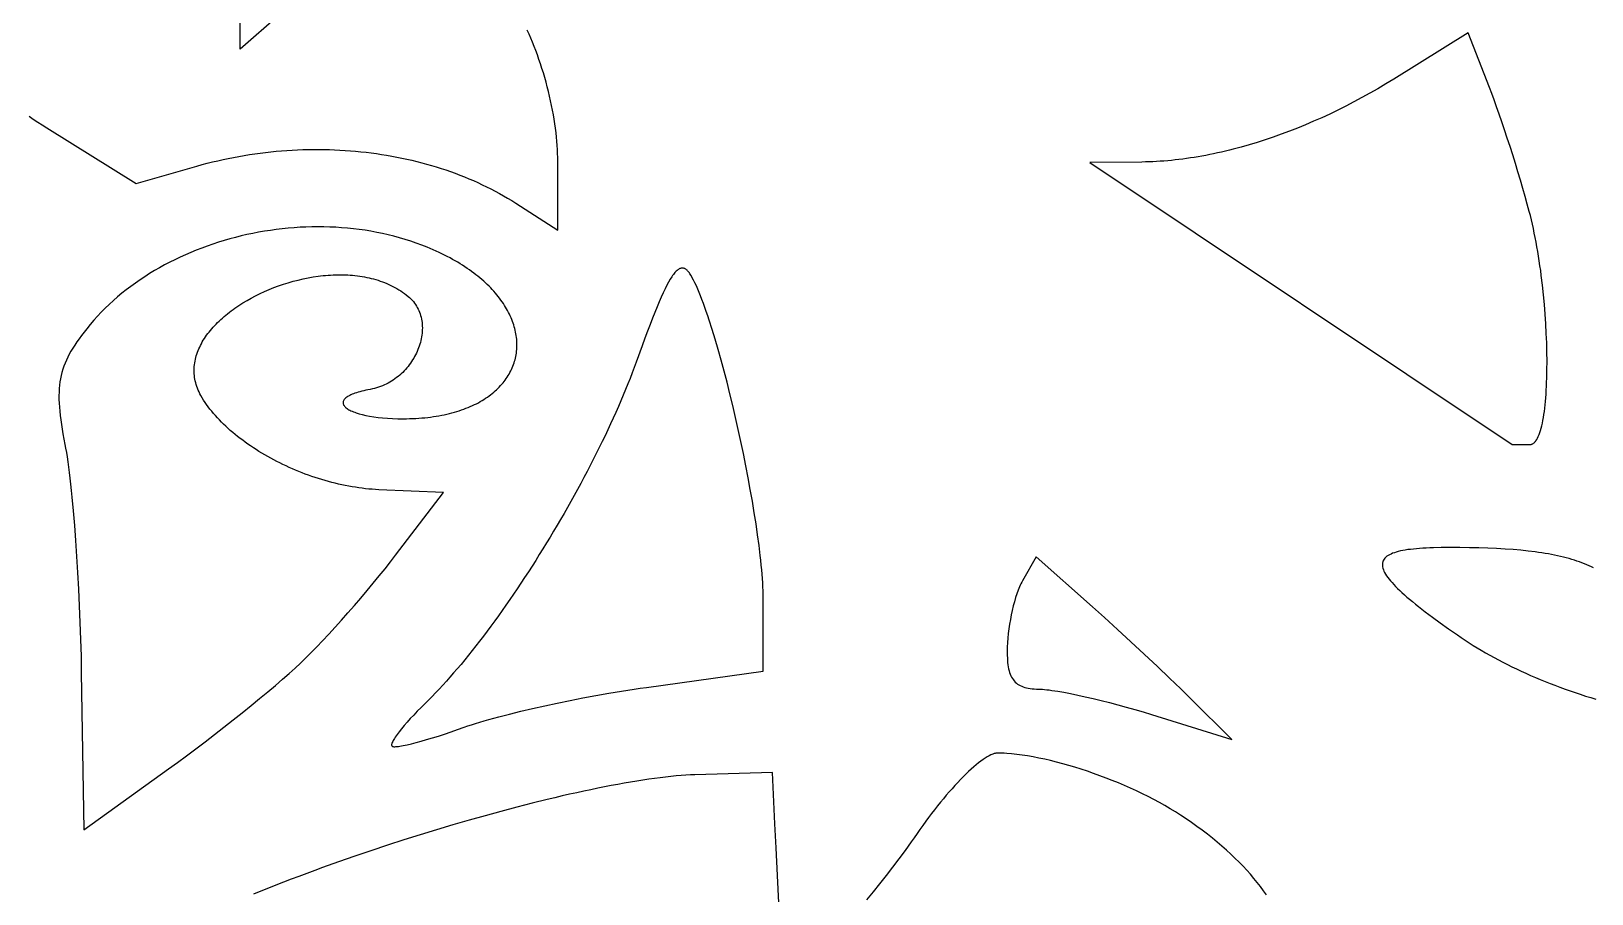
# Model space of a CAD drawing. Extents: x -500 to 500, y -999 to 1001.
# Drawn here: x -245.4 to 82.9, y -818 to -636.5 of the extents above; entities that cross this region are included whole.
import ezdxf

# ---------------------------------------------------------------- set-up
doc = ezdxf.new("R2010")
doc.units = 0
doc.layers.add('LAYER_1', color=18, linetype='CONTINUOUS')

msp = doc.modelspace()

# ---------------------------------------------------------------- linework, layer by layer
at = {"layer": 'LAYER_1'}
for points in [[(-193.11, -632.96), (-201.44, -640.25), (-201.44, -619.77)], [(-245.86, -654.37), (-244.96, -654.98), (-244.03, -655.58), (-243.09, -656.19), (-242.13, -656.79), (-223.31, -668.53), (-210.54, -664.85), (-209.45, -664.55), (-208.35, -664.25), (-207.25, -663.98), (-206.15, -663.71), (-205.05, -663.46), (-203.94, -663.23), (-202.83, -663.01), (-201.72, -662.8), (-200.6, -662.61), (-199.49, -662.43), (-198.37, -662.26), (-197.25, -662.11), (-196.13, -661.97), (-195, -661.85), (-193.88, -661.74), (-192.76, -661.64), (-191.64, -661.56), (-190.51, -661.49), (-189.39, -661.44), (-188.27, -661.39), (-187.15, -661.37), (-186.03, -661.35), (-184.91, -661.35), (-183.8, -661.36), (-182.68, -661.39), (-181.57, -661.43), (-180.46, -661.49), (-179.35, -661.55), (-178.25, -661.63), (-177.15, -661.73), (-176.05, -661.83), (-174.96, -661.95), (-173.87, -662.09), (-172.78, -662.23), (-171.7, -662.39), (-170.63, -662.57), (-169.56, -662.75), (-168.49, -662.95), (-167.43, -663.17), (-166.38, -663.39), (-165.33, -663.63), (-164.29, -663.88), (-163.25, -664.15), (-162.22, -664.42), (-161.2, -664.72), (-160.19, -665.02), (-159.18, -665.34), (-158.18, -665.66), (-157.19, -666.01), (-156.21, -666.36), (-155.24, -666.73), (-154.27, -667.11), (-153.32, -667.5), (-152.37, -667.91), (-151.43, -668.33), (-150.51, -668.76), (-149.59, -669.2), (-148.69, -669.66), (-147.79, -670.12), (-146.91, -670.61), (-146.03, -671.1), (-145.17, -671.6), (-144.32, -672.12), (-143.48, -672.65), (-134.64, -678.36), (-134.64, -663.03), (-134.65, -662.21), (-134.68, -661.37), (-134.73, -660.51), (-134.8, -659.63), (-134.88, -658.74), (-134.98, -657.82), (-135.1, -656.89), (-135.23, -655.95), (-135.38, -655), (-135.55, -654.04), (-135.73, -653.07), (-135.92, -652.09), (-136.13, -651.11), (-136.35, -650.13), (-136.59, -649.15), (-136.84, -648.17), (-137.1, -647.19), (-137.37, -646.21), (-137.66, -645.25), (-137.96, -644.29), (-138.26, -643.33), (-138.58, -642.39), (-138.91, -641.47), (-139.24, -640.55), (-139.59, -639.66), (-139.94, -638.78), (-140.3, -637.92), (-140.67, -637.08), (-141.05, -636.27)], [(83.28, -749.4), (82.81, -749.17), (82.33, -748.96), (81.84, -748.74), (81.34, -748.54), (80.83, -748.34), (80.31, -748.15), (79.78, -747.97), (79.24, -747.79), (78.68, -747.62), (78.11, -747.45), (77.53, -747.29), (76.94, -747.14), (76.33, -747), (75.71, -746.86), (75.08, -746.72), (74.43, -746.6), (73.77, -746.47), (73.1, -746.36), (72.41, -746.25), (71.7, -746.14), (70.98, -746.04), (69.5, -745.86), (67.95, -745.7), (66.33, -745.56), (64.65, -745.44), (62.89, -745.34), (61.06, -745.26), (59.16, -745.2), (57.18, -745.15), (55.12, -745.12), (52.98, -745.11), (51.23, -745.12), (49.59, -745.15), (48.82, -745.18), (48.07, -745.21), (47.35, -745.25), (46.67, -745.3), (46.01, -745.36), (45.38, -745.42), (44.78, -745.49), (44.2, -745.56), (43.66, -745.65), (43.15, -745.74), (42.66, -745.84), (42.2, -745.95), (41.78, -746.07), (41.38, -746.2), (41.01, -746.33), (40.67, -746.48), (40.36, -746.63), (40.07, -746.79), (39.82, -746.96), (39.6, -747.14), (39.4, -747.33), (39.24, -747.53), (39.1, -747.74), (39.04, -747.84), (38.99, -747.95), (38.95, -748.07), (38.91, -748.18), (38.88, -748.3), (38.86, -748.42), (38.84, -748.67), (38.85, -748.93), (38.89, -749.2), (38.96, -749.48), (39.05, -749.77), (39.18, -750.07), (39.33, -750.38), (39.52, -750.71), (39.73, -751.04), (39.97, -751.39), (40.25, -751.75), (40.55, -752.12), (40.88, -752.5), (41.24, -752.9), (41.63, -753.3), (42.05, -753.72), (42.49, -754.15), (42.97, -754.6), (43.48, -755.05), (44.02, -755.52), (44.58, -756), (45.18, -756.5), (45.8, -757.01), (46.45, -757.53), (47.85, -758.61), (49.36, -759.75), (51, -760.95), (52.75, -762.2), (54.62, -763.51), (55.42, -764.07), (56.24, -764.61), (57.08, -765.15), (57.93, -765.69), (58.79, -766.22), (59.66, -766.74), (60.55, -767.25), (61.45, -767.76), (62.36, -768.26), (63.28, -768.75), (64.21, -769.24), (65.16, -769.72), (66.11, -770.19), (67.08, -770.65), (68.06, -771.11), (69.04, -771.56), (70.04, -772.01), (71.05, -772.44), (72.06, -772.87), (73.09, -773.29), (74.12, -773.7), (75.16, -774.1), (76.21, -774.5), (77.27, -774.89), (78.34, -775.27), (79.41, -775.64), (80.49, -776), (81.58, -776.36), (82.67, -776.7), (83.77, -777.04)], [(14.45, -818.2), (13.84, -817.33), (13.2, -816.46), (12.53, -815.6), (11.82, -814.73), (11.09, -813.87), (10.32, -813.01), (9.53, -812.15), (8.7, -811.3), (7.84, -810.45), (6.95, -809.6), (6.03, -808.76), (5.07, -807.92), (4.09, -807.08), (3.08, -806.25), (2.03, -805.43), (0.96, -804.61), (-0.15, -803.8), (-1.28, -802.99), (-2.45, -802.19), (-3.64, -801.4), (-4.7, -800.73), (-5.78, -800.07), (-6.9, -799.42), (-8.05, -798.78), (-9.22, -798.15), (-10.42, -797.53), (-11.64, -796.93), (-12.88, -796.34), (-14.14, -795.76), (-15.41, -795.2), (-16.69, -794.65), (-17.99, -794.12), (-19.29, -793.61), (-20.6, -793.12), (-21.91, -792.65), (-23.21, -792.19), (-24.52, -791.76), (-25.82, -791.35), (-27.12, -790.97), (-28.4, -790.6), (-29.68, -790.26), (-30.94, -789.95), (-32.18, -789.66), (-33.4, -789.4), (-34.6, -789.17), (-35.78, -788.96), (-36.93, -788.79), (-38.05, -788.64), (-39.14, -788.53), (-40.19, -788.44), (-40.71, -788.41), (-41.21, -788.39), (-41.71, -788.38), (-42.19, -788.37), (-42.33, -788.38), (-42.48, -788.4), (-42.63, -788.42), (-42.79, -788.46), (-42.95, -788.51), (-43.12, -788.57), (-43.49, -788.72), (-43.87, -788.91), (-44.28, -789.14), (-44.7, -789.41), (-45.15, -789.71), (-45.62, -790.05), (-46.1, -790.42), (-46.6, -790.83), (-47.12, -791.27), (-47.65, -791.75), (-48.19, -792.25), (-48.75, -792.78), (-49.32, -793.34), (-49.89, -793.93), (-50.48, -794.55), (-51.07, -795.19), (-51.68, -795.85), (-52.28, -796.54), (-52.9, -797.24), (-53.51, -797.97), (-54.13, -798.72), (-54.75, -799.49), (-55.37, -800.27), (-55.99, -801.08), (-56.61, -801.89), (-57.23, -802.72), (-57.84, -803.57), (-58.44, -804.42), (-59.05, -805.29), (-59.65, -806.17), (-60.27, -807.05), (-61.54, -808.83), (-62.86, -810.61), (-64.2, -812.39), (-65.56, -814.15), (-66.93, -815.89), (-68.31, -817.58), (-69.67, -819.22)], [(-88.12, -819.85), (-88.42, -814.09), (-88.71, -808.32), (-88.95, -803.26), (-89.46, -792.43), (-105.76, -792.92), (-106.7, -792.96), (-107.67, -793.01), (-108.69, -793.08), (-109.73, -793.17), (-110.82, -793.27), (-111.93, -793.4), (-113.09, -793.54), (-114.27, -793.69), (-115.48, -793.86), (-116.73, -794.05), (-118, -794.25), (-119.3, -794.46), (-120.63, -794.69), (-121.99, -794.94), (-123.37, -795.2), (-124.78, -795.47), (-126.21, -795.76), (-127.67, -796.06), (-129.15, -796.38), (-130.64, -796.7), (-132.16, -797.04), (-133.7, -797.39), (-135.25, -797.76), (-136.83, -798.14), (-140.02, -798.92), (-143.27, -799.76), (-146.58, -800.63), (-149.92, -801.55), (-153.3, -802.5), (-156.71, -803.49), (-160.14, -804.51), (-163.58, -805.57), (-167.03, -806.65), (-170.48, -807.77), (-173.92, -808.91), (-177.34, -810.07), (-180.73, -811.26), (-184.1, -812.46), (-185.76, -813.07), (-187.42, -813.68), (-189.07, -814.3), (-190.7, -814.92), (-192.32, -815.54), (-193.92, -816.17), (-195.51, -816.8), (-197.08, -817.43), (-198.64, -818.07)]]:
    msp.add_lwpolyline(points, dxfattribs=at)
for points in [[(69.75, -674.4), (69.33, -672.86), (68.88, -671.24), (68.4, -669.56), (67.9, -667.83), (67.37, -666.07), (66.82, -664.29), (66.27, -662.51), (65.7, -660.73), (65.13, -658.97), (64.56, -657.24), (64, -655.56), (63.44, -653.94), (62.89, -652.39), (62.37, -650.93), (61.86, -649.57), (61.38, -648.32), (56.87, -636.82), (41.23, -646.56), (39.57, -647.57), (37.91, -648.56), (36.24, -649.52), (34.56, -650.45), (32.87, -651.35), (31.18, -652.22), (29.49, -653.07), (27.79, -653.89), (26.09, -654.67), (24.39, -655.43), (22.69, -656.15), (20.99, -656.85), (19.29, -657.52), (17.59, -658.15), (15.9, -658.75), (14.21, -659.33), (12.52, -659.87), (10.84, -660.38), (9.16, -660.85), (7.49, -661.3), (6.66, -661.51), (5.83, -661.71), (5, -661.9), (4.17, -662.09), (3.35, -662.26), (2.53, -662.43), (1.71, -662.59), (0.89, -662.74), (0.08, -662.88), (-0.73, -663.02), (-1.54, -663.14), (-2.34, -663.26), (-3.15, -663.37), (-3.94, -663.47), (-4.74, -663.56), (-5.53, -663.65), (-6.32, -663.72), (-7.1, -663.78), (-7.88, -663.84), (-8.66, -663.89), (-9.43, -663.93), (-10.2, -663.96), (-10.97, -663.98), (-11.73, -663.99), (-22.66, -664.1), (66.18, -723.42), (69.89, -723.42), (70.01, -723.42), (70.12, -723.4), (70.23, -723.37), (70.33, -723.33), (70.44, -723.29), (70.54, -723.23), (70.65, -723.16), (70.75, -723.08), (70.84, -722.99), (70.94, -722.88), (71.04, -722.77), (71.13, -722.65), (71.31, -722.38), (71.48, -722.08), (71.65, -721.73), (71.81, -721.35), (71.96, -720.94), (72.11, -720.49), (72.24, -720.01), (72.37, -719.49), (72.5, -718.95), (72.61, -718.37), (72.72, -717.77), (72.82, -717.14), (72.92, -716.48), (73, -715.79), (73.08, -715.08), (73.16, -714.35), (73.22, -713.59), (73.28, -712.81), (73.33, -712.01), (73.37, -711.18), (73.41, -710.34), (73.44, -709.48), (73.46, -708.6), (73.48, -707.71), (73.49, -705.87), (73.47, -703.99), (73.42, -702.05), (73.34, -700.08), (73.24, -698.07), (73.1, -696.04), (72.94, -694), (72.75, -691.95), (72.53, -689.89), (72.28, -687.85), (72.15, -686.83), (72, -685.82), (71.86, -684.81), (71.7, -683.81), (71.54, -682.82), (71.37, -681.84), (71.19, -680.86), (71.01, -679.9), (70.81, -678.95), (70.62, -678.01), (70.41, -677.09), (70.2, -676.17), (69.98, -675.28)], [(-188.74, -769.43), (-187.68, -768.4), (-186.54, -767.26), (-185.34, -766.02), (-184.09, -764.71), (-182.79, -763.32), (-181.47, -761.88), (-180.12, -760.38), (-178.76, -758.86), (-177.41, -757.3), (-176.06, -755.74), (-174.73, -754.17), (-173.43, -752.62), (-172.17, -751.08), (-170.96, -749.58), (-169.81, -748.13), (-168.73, -746.73), (-158.66, -733.51), (-172.28, -732.94), (-172.98, -732.9), (-173.68, -732.86), (-174.38, -732.8), (-175.08, -732.73), (-175.78, -732.64), (-176.49, -732.55), (-177.2, -732.44), (-177.9, -732.33), (-178.61, -732.2), (-179.32, -732.06), (-180.03, -731.92), (-180.74, -731.76), (-181.45, -731.59), (-182.15, -731.41), (-182.86, -731.22), (-183.56, -731.02), (-184.27, -730.82), (-184.97, -730.6), (-185.67, -730.37), (-186.36, -730.13), (-187.05, -729.89), (-187.74, -729.64), (-188.43, -729.37), (-189.11, -729.1), (-189.79, -728.82), (-190.46, -728.54), (-191.13, -728.24), (-191.79, -727.94), (-192.45, -727.62), (-193.1, -727.31), (-193.75, -726.98), (-194.38, -726.65), (-195.02, -726.31), (-195.64, -725.96), (-196.26, -725.61), (-196.87, -725.24), (-197.48, -724.88), (-198.07, -724.5), (-198.66, -724.12), (-199.24, -723.74), (-199.81, -723.35), (-200.36, -722.95), (-200.91, -722.55), (-201.45, -722.14), (-201.98, -721.73), (-202.5, -721.31), (-203.01, -720.89), (-203.51, -720.46), (-204, -720.03), (-204.47, -719.59), (-204.93, -719.15), (-205.38, -718.71), (-205.82, -718.26), (-206.24, -717.81), (-206.65, -717.35), (-207.05, -716.89), (-207.43, -716.43), (-207.8, -715.97), (-208.16, -715.5), (-208.5, -715.03), (-208.82, -714.56), (-209.13, -714.08), (-209.43, -713.6), (-209.7, -713.12), (-209.91, -712.74), (-210.1, -712.36), (-210.27, -711.97), (-210.43, -711.59), (-210.57, -711.21), (-210.69, -710.83), (-210.8, -710.44), (-210.89, -710.06), (-210.97, -709.68), (-211.03, -709.3), (-211.08, -708.91), (-211.11, -708.53), (-211.13, -708.15), (-211.13, -707.77), (-211.12, -707.39), (-211.1, -707.01), (-211.06, -706.64), (-211.01, -706.26), (-210.94, -705.88), (-210.86, -705.51), (-210.77, -705.14), (-210.67, -704.77), (-210.55, -704.4), (-210.42, -704.03), (-210.28, -703.66), (-210.13, -703.3), (-209.96, -702.93), (-209.78, -702.57), (-209.6, -702.22), (-209.4, -701.86), (-209.19, -701.5), (-208.96, -701.15), (-208.73, -700.8), (-208.49, -700.46), (-208.23, -700.11), (-207.97, -699.77), (-207.7, -699.43), (-207.41, -699.09), (-207.12, -698.76), (-206.82, -698.43), (-206.51, -698.11), (-206.19, -697.78), (-205.86, -697.46), (-205.52, -697.14), (-205.17, -696.83), (-204.82, -696.52), (-204.46, -696.22), (-204.09, -695.91), (-203.71, -695.62), (-203.32, -695.32), (-202.93, -695.03), (-202.53, -694.75), (-201.71, -694.19), (-200.86, -693.65), (-199.99, -693.12), (-199.1, -692.62), (-198.19, -692.14), (-197.25, -691.68), (-196.3, -691.24), (-195.33, -690.82), (-194.35, -690.42), (-193.35, -690.05), (-192.34, -689.7), (-191.32, -689.38), (-190.29, -689.08), (-189.25, -688.82), (-188.21, -688.57), (-187.16, -688.36), (-186.11, -688.17), (-185.06, -688.02), (-184.53, -687.95), (-184.01, -687.89), (-183.48, -687.84), (-182.96, -687.8), (-182.43, -687.77), (-181.91, -687.74), (-181.39, -687.72), (-180.87, -687.71), (-180.35, -687.71), (-179.84, -687.71), (-179.32, -687.73), (-178.81, -687.75), (-178.3, -687.78), (-177.79, -687.82), (-177.29, -687.87), (-176.78, -687.93), (-176.29, -688), (-175.79, -688.07), (-175.3, -688.16), (-174.81, -688.26), (-174.33, -688.36), (-173.85, -688.47), (-173.37, -688.6), (-172.9, -688.73), (-172.43, -688.88), (-171.97, -689.03), (-171.51, -689.19), (-171.06, -689.37), (-170.61, -689.55), (-170.17, -689.74), (-169.74, -689.95), (-169.31, -690.16), (-168.89, -690.39), (-168.47, -690.62), (-168.06, -690.87), (-167.66, -691.13), (-167.26, -691.39), (-166.88, -691.67), (-166.49, -691.96), (-166.12, -692.26), (-165.82, -692.53), (-165.53, -692.8), (-165.27, -693.08), (-165.01, -693.37), (-164.78, -693.67), (-164.56, -693.97), (-164.36, -694.29), (-164.17, -694.61), (-164, -694.94), (-163.85, -695.27), (-163.71, -695.61), (-163.58, -695.96), (-163.47, -696.31), (-163.38, -696.67), (-163.3, -697.03), (-163.23, -697.4), (-163.18, -697.76), (-163.14, -698.14), (-163.12, -698.51), (-163.11, -698.89), (-163.12, -699.27), (-163.14, -699.65), (-163.17, -700.03), (-163.21, -700.42), (-163.27, -700.8), (-163.34, -701.18), (-163.43, -701.57), (-163.53, -701.95), (-163.64, -702.33), (-163.76, -702.71), (-163.89, -703.09), (-164.04, -703.46), (-164.2, -703.84), (-164.37, -704.21), (-164.55, -704.57), (-164.74, -704.93), (-164.94, -705.29), (-165.16, -705.65), (-165.38, -705.99), (-165.62, -706.34), (-165.87, -706.67), (-166.12, -707), (-166.39, -707.33), (-166.67, -707.64), (-166.95, -707.95), (-167.25, -708.25), (-167.56, -708.54), (-167.87, -708.83), (-168.2, -709.1), (-168.53, -709.36), (-168.88, -709.62), (-169.23, -709.86), (-169.59, -710.1), (-169.96, -710.32), (-170.33, -710.53), (-170.72, -710.73), (-171.11, -710.91), (-171.51, -711.09), (-171.92, -711.25), (-172.34, -711.39), (-172.76, -711.53), (-173.19, -711.65), (-173.63, -711.75), (-174.07, -711.84), (-174.55, -711.93), (-175.01, -712.02), (-175.44, -712.12), (-175.86, -712.22), (-176.25, -712.32), (-176.62, -712.43), (-176.97, -712.53), (-177.3, -712.64), (-177.6, -712.76), (-177.89, -712.87), (-178.15, -712.99), (-178.4, -713.11), (-178.62, -713.23), (-178.83, -713.35), (-179.01, -713.47), (-179.18, -713.6), (-179.32, -713.72), (-179.45, -713.85), (-179.55, -713.98), (-179.64, -714.1), (-179.71, -714.23), (-179.76, -714.36), (-179.79, -714.49), (-179.8, -714.62), (-179.79, -714.75), (-179.77, -714.88), (-179.73, -715), (-179.67, -715.13), (-179.59, -715.26), (-179.49, -715.38), (-179.38, -715.51), (-179.25, -715.63), (-179.11, -715.75), (-178.94, -715.87), (-178.76, -715.99), (-178.57, -716.11), (-178.36, -716.22), (-178.13, -716.34), (-177.89, -716.45), (-177.63, -716.55), (-177.35, -716.66), (-177.06, -716.76), (-176.43, -716.96), (-175.75, -717.14), (-175.01, -717.31), (-174.21, -717.46), (-173.35, -717.6), (-172.44, -717.72), (-171.48, -717.82), (-170.47, -717.9), (-169.41, -717.96), (-168.3, -718), (-167.14, -718.01), (-166.46, -718), (-165.79, -717.99), (-165.13, -717.97), (-164.48, -717.94), (-163.84, -717.9), (-163.21, -717.85), (-162.58, -717.79), (-161.97, -717.73), (-161.37, -717.65), (-160.78, -717.57), (-160.19, -717.48), (-159.62, -717.39), (-159.05, -717.28), (-158.5, -717.17), (-157.95, -717.05), (-157.42, -716.92), (-156.89, -716.78), (-156.37, -716.64), (-155.87, -716.49), (-155.37, -716.34), (-154.88, -716.17), (-154.4, -716), (-153.94, -715.82), (-153.48, -715.64), (-153.03, -715.45), (-152.59, -715.25), (-152.16, -715.05), (-151.74, -714.84), (-151.33, -714.63), (-150.93, -714.41), (-150.55, -714.18), (-150.17, -713.95), (-149.8, -713.71), (-149.44, -713.47), (-149.09, -713.22), (-148.75, -712.97), (-148.42, -712.71), (-148.1, -712.44), (-147.79, -712.17), (-147.49, -711.9), (-147.2, -711.62), (-146.92, -711.34), (-146.65, -711.05), (-146.39, -710.76), (-146.14, -710.46), (-145.9, -710.16), (-145.67, -709.86), (-145.45, -709.55), (-145.24, -709.24), (-145.04, -708.92), (-144.85, -708.6), (-144.68, -708.28), (-144.51, -707.96), (-144.35, -707.63), (-144.2, -707.29), (-144.06, -706.96), (-143.94, -706.62), (-143.82, -706.28), (-143.71, -705.93), (-143.62, -705.59), (-143.53, -705.24), (-143.46, -704.89), (-143.39, -704.53), (-143.33, -704.18), (-143.29, -703.82), (-143.26, -703.46), (-143.23, -703.1), (-143.22, -702.73), (-143.22, -702.37), (-143.22, -702), (-143.24, -701.63), (-143.27, -701.26), (-143.31, -700.89), (-143.36, -700.52), (-143.42, -700.15), (-143.49, -699.77), (-143.57, -699.4), (-143.66, -699.03), (-143.77, -698.65), (-143.88, -698.27), (-144, -697.9), (-144.14, -697.52), (-144.28, -697.15), (-144.44, -696.77), (-144.61, -696.39), (-144.78, -696.02), (-144.97, -695.64), (-145.17, -695.27), (-145.38, -694.89), (-145.6, -694.52), (-145.83, -694.15), (-146.07, -693.77), (-146.32, -693.4), (-146.59, -693.03), (-146.86, -692.66), (-147.15, -692.3), (-147.44, -691.93), (-147.75, -691.57), (-148.07, -691.2), (-148.4, -690.84), (-148.74, -690.49), (-149.09, -690.13), (-149.45, -689.77), (-149.82, -689.42), (-150.21, -689.07), (-150.6, -688.72), (-151.01, -688.38), (-151.42, -688.04), (-151.85, -687.7), (-152.29, -687.36), (-152.74, -687.03), (-153.2, -686.7), (-153.68, -686.37), (-154.16, -686.04), (-154.65, -685.72), (-155.16, -685.41), (-155.68, -685.09), (-156.2, -684.78), (-156.74, -684.48), (-157.29, -684.18), (-157.86, -683.88), (-158.43, -683.59), (-159.01, -683.3), (-159.61, -683.01), (-160.22, -682.73), (-160.84, -682.46), (-161.47, -682.19), (-162.11, -681.92), (-163.25, -681.47), (-164.4, -681.05), (-165.56, -680.65), (-166.73, -680.28), (-167.91, -679.93), (-169.1, -679.61), (-170.3, -679.31), (-171.5, -679.04), (-172.72, -678.79), (-173.93, -678.56), (-175.16, -678.36), (-176.39, -678.19), (-177.62, -678.04), (-178.86, -677.91), (-180.1, -677.81), (-181.35, -677.73), (-182.59, -677.67), (-183.84, -677.64), (-185.09, -677.63), (-186.35, -677.64), (-187.6, -677.68), (-188.85, -677.73), (-190.1, -677.82), (-191.35, -677.92), (-192.6, -678.05), (-193.84, -678.2), (-195.08, -678.37), (-196.32, -678.56), (-197.55, -678.78), (-198.78, -679.01), (-200.01, -679.27), (-201.22, -679.55), (-202.43, -679.85), (-203.64, -680.18), (-204.84, -680.52), (-206.02, -680.88), (-207.2, -681.27), (-208.37, -681.68), (-209.53, -682.1), (-210.69, -682.55), (-211.82, -683.02), (-212.95, -683.5), (-214.07, -684.01), (-215.17, -684.54), (-216.26, -685.09), (-217.34, -685.65), (-218.4, -686.24), (-219.45, -686.85), (-220.48, -687.47), (-221.49, -688.12), (-222.49, -688.78), (-223.48, -689.46), (-224.44, -690.16), (-225.39, -690.88), (-226.31, -691.62), (-227.22, -692.37), (-228.11, -693.15), (-228.98, -693.94), (-229.82, -694.75), (-230.65, -695.58), (-231.45, -696.42), (-232.23, -697.29), (-232.99, -698.17), (-233.72, -699.06), (-234.29, -699.78), (-234.82, -700.48), (-235.32, -701.17), (-235.79, -701.84), (-236.24, -702.5), (-236.65, -703.15), (-237.03, -703.79), (-237.39, -704.43), (-237.72, -705.06), (-238.01, -705.7), (-238.29, -706.33), (-238.53, -706.97), (-238.75, -707.61), (-238.94, -708.26), (-239.1, -708.91), (-239.24, -709.58), (-239.36, -710.26), (-239.45, -710.96), (-239.51, -711.67), (-239.55, -712.4), (-239.57, -713.15), (-239.56, -713.93), (-239.53, -714.73), (-239.48, -715.56), (-239.41, -716.42), (-239.31, -717.31), (-239.2, -718.23), (-239.06, -719.19), (-238.9, -720.19), (-238.72, -721.22), (-238.53, -722.3), (-238.31, -723.42), (-238.16, -724.23), (-238, -725.11), (-237.85, -726.06), (-237.7, -727.09), (-237.56, -728.18), (-237.41, -729.33), (-237.26, -730.54), (-237.12, -731.81), (-236.98, -733.14), (-236.84, -734.51), (-236.57, -737.4), (-236.32, -740.46), (-236.07, -743.65), (-235.85, -746.97), (-235.64, -750.38), (-235.45, -753.85), (-235.28, -757.37), (-235.14, -760.91), (-235.02, -764.44), (-234.92, -767.95), (-234.86, -771.4), (-234.36, -804.48), (-216.52, -791.69), (-214.65, -790.34), (-212.74, -788.93), (-210.78, -787.47), (-208.81, -785.98), (-206.83, -784.46), (-204.86, -782.93), (-202.91, -781.4), (-201, -779.88), (-199.14, -778.38), (-197.35, -776.91), (-195.63, -775.49), (-194.01, -774.12), (-192.5, -772.82), (-191.1, -771.59), (-189.85, -770.46)], [(-115.98, -774.55), (-91.42, -771.14), (-91.42, -755.76), (-91.43, -755), (-91.45, -754.21), (-91.48, -753.39), (-91.52, -752.53), (-91.58, -751.64), (-91.65, -750.73), (-91.73, -749.78), (-91.82, -748.8), (-91.92, -747.8), (-92.04, -746.77), (-92.29, -744.65), (-92.59, -742.43), (-92.92, -740.14), (-93.29, -737.79), (-93.69, -735.37), (-94.12, -732.91), (-94.58, -730.42), (-95.07, -727.89), (-95.58, -725.36), (-96.11, -722.81), (-96.66, -720.27), (-97.23, -717.74), (-97.81, -715.24), (-98.41, -712.77), (-99.02, -710.35), (-99.63, -707.97), (-100.25, -705.67), (-100.88, -703.43), (-101.51, -701.29), (-102.13, -699.23), (-102.76, -697.28), (-103.07, -696.35), (-103.38, -695.44), (-103.69, -694.57), (-103.99, -693.73), (-104.29, -692.93), (-104.59, -692.15), (-104.89, -691.42), (-105.18, -690.72), (-105.47, -690.06), (-105.76, -689.44), (-106.04, -688.86), (-106.32, -688.33), (-106.57, -687.89), (-106.81, -687.5), (-106.94, -687.33), (-107.06, -687.17), (-107.18, -687.02), (-107.3, -686.89), (-107.43, -686.76), (-107.55, -686.66), (-107.68, -686.56), (-107.8, -686.48), (-107.93, -686.42), (-108.05, -686.37), (-108.18, -686.33), (-108.31, -686.31), (-108.44, -686.3), (-108.57, -686.31), (-108.7, -686.34), (-108.84, -686.38), (-108.97, -686.43), (-109.11, -686.5), (-109.25, -686.59), (-109.39, -686.69), (-109.54, -686.81), (-109.69, -686.95), (-109.84, -687.1), (-109.99, -687.27), (-110.14, -687.46), (-110.3, -687.66), (-110.46, -687.88), (-110.62, -688.12), (-110.96, -688.65), (-111.31, -689.26), (-111.67, -689.94), (-112.05, -690.69), (-112.44, -691.52), (-112.86, -692.43), (-113.29, -693.41), (-113.74, -694.48), (-114.21, -695.63), (-114.7, -696.86), (-115.21, -698.18), (-115.75, -699.59), (-116.3, -701.08), (-116.89, -702.66), (-118.13, -706.1), (-118.54, -707.23), (-118.97, -708.37), (-119.42, -709.53), (-119.88, -710.69), (-120.35, -711.87), (-120.84, -713.06), (-121.35, -714.25), (-121.87, -715.45), (-122.41, -716.67), (-122.96, -717.89), (-123.52, -719.11), (-124.09, -720.35), (-124.68, -721.59), (-125.28, -722.83), (-125.89, -724.08), (-126.52, -725.33), (-127.15, -726.58), (-127.8, -727.84), (-128.45, -729.1), (-129.12, -730.36), (-129.79, -731.62), (-130.48, -732.89), (-131.17, -734.15), (-131.87, -735.41), (-132.58, -736.67), (-133.3, -737.92), (-134.02, -739.18), (-134.76, -740.43), (-135.49, -741.67), (-136.24, -742.92), (-136.99, -744.15), (-137.74, -745.38), (-138.51, -746.6), (-139.27, -747.82), (-140.04, -749.03), (-140.81, -750.23), (-141.59, -751.42), (-142.37, -752.6), (-143.16, -753.77), (-143.94, -754.93), (-144.73, -756.08), (-145.52, -757.22), (-146.31, -758.34), (-147.1, -759.45), (-147.89, -760.55), (-148.68, -761.63), (-149.48, -762.7), (-150.27, -763.75), (-151.06, -764.78), (-151.85, -765.8), (-152.63, -766.8), (-153.42, -767.78), (-154.2, -768.74), (-154.98, -769.69), (-155.76, -770.61), (-156.53, -771.51), (-157.3, -772.4), (-158.06, -773.26), (-158.82, -774.09), (-159.57, -774.91), (-160.32, -775.7), (-161.07, -776.46), (-161.8, -777.2), (-162.53, -777.92), (-163.37, -778.75), (-164.18, -779.56), (-164.94, -780.35), (-165.66, -781.12), (-166.32, -781.87), (-166.94, -782.58), (-167.5, -783.26), (-168, -783.89), (-168.44, -784.48), (-168.81, -785.02), (-168.97, -785.27), (-169.12, -785.5), (-169.24, -785.72), (-169.34, -785.93), (-169.43, -786.11), (-169.5, -786.29), (-169.54, -786.44), (-169.57, -786.58), (-169.57, -786.69), (-169.55, -786.79), (-169.51, -786.87), (-169.49, -786.91), (-169.45, -786.93), (-169.36, -786.97), (-169.24, -787), (-169.08, -787.02), (-168.89, -787.02), (-168.67, -787.01), (-168.41, -786.99), (-168.13, -786.96), (-167.82, -786.91), (-167.12, -786.78), (-166.31, -786.61), (-165.41, -786.4), (-164.42, -786.15), (-163.35, -785.86), (-162.21, -785.53), (-161, -785.17), (-159.74, -784.77), (-158.43, -784.35), (-157.08, -783.9), (-155.7, -783.42), (-154.29, -782.92), (-153.55, -782.66), (-152.76, -782.4), (-151.92, -782.13), (-151.03, -781.85), (-150.09, -781.58), (-149.1, -781.29), (-148.08, -781.01), (-147.01, -780.72), (-144.77, -780.15), (-142.41, -779.57), (-139.93, -778.99), (-137.36, -778.41), (-134.73, -777.85), (-132.04, -777.3), (-129.33, -776.77), (-126.6, -776.26), (-123.88, -775.78), (-121.19, -775.34), (-118.55, -774.92), (-117.26, -774.73)], [(-22.16, -757.57), (-33.98, -747.06), (-36.88, -752.15), (-37.03, -752.43), (-37.18, -752.72), (-37.33, -753.03), (-37.47, -753.36), (-37.62, -753.7), (-37.76, -754.06), (-38.03, -754.83), (-38.3, -755.64), (-38.55, -756.51), (-38.79, -757.41), (-39.02, -758.34), (-39.22, -759.29), (-39.41, -760.26), (-39.58, -761.25), (-39.73, -762.23), (-39.85, -763.21), (-39.95, -764.18), (-40.02, -765.12), (-40.07, -766.05), (-40.08, -766.66), (-40.08, -767.24), (-40.07, -767.8), (-40.05, -768.33), (-40.02, -768.84), (-39.98, -769.32), (-39.92, -769.78), (-39.85, -770.22), (-39.77, -770.63), (-39.67, -771.03), (-39.56, -771.4), (-39.43, -771.75), (-39.29, -772.08), (-39.14, -772.39), (-38.97, -772.67), (-38.78, -772.94), (-38.58, -773.19), (-38.37, -773.42), (-38.13, -773.63), (-37.88, -773.83), (-37.62, -774), (-37.33, -774.16), (-37.03, -774.31), (-36.71, -774.43), (-36.37, -774.54), (-36.01, -774.64), (-35.64, -774.72), (-35.24, -774.78), (-34.83, -774.83), (-34.39, -774.87), (-33.94, -774.89), (-33.46, -774.9), (-33.09, -774.91), (-32.68, -774.94), (-32.23, -774.97), (-31.74, -775.02), (-31.22, -775.08), (-30.66, -775.16), (-29.46, -775.34), (-28.15, -775.57), (-26.73, -775.84), (-25.23, -776.15), (-23.65, -776.5), (-22, -776.87), (-20.3, -777.28), (-18.56, -777.72), (-16.8, -778.19), (-15.02, -778.67), (-13.23, -779.18), (-11.45, -779.7), (-9.7, -780.24), (7.19, -785.52), (-1.57, -776.8), (-2.53, -775.86), (-3.58, -774.83), (-5.91, -772.58), (-8.49, -770.13), (-11.24, -767.55), (-14.06, -764.93), (-16.88, -762.34), (-19.61, -759.86)]]:
    msp.add_lwpolyline(points, close=True, dxfattribs=at)

doc.saveas('drawing.dxf')
